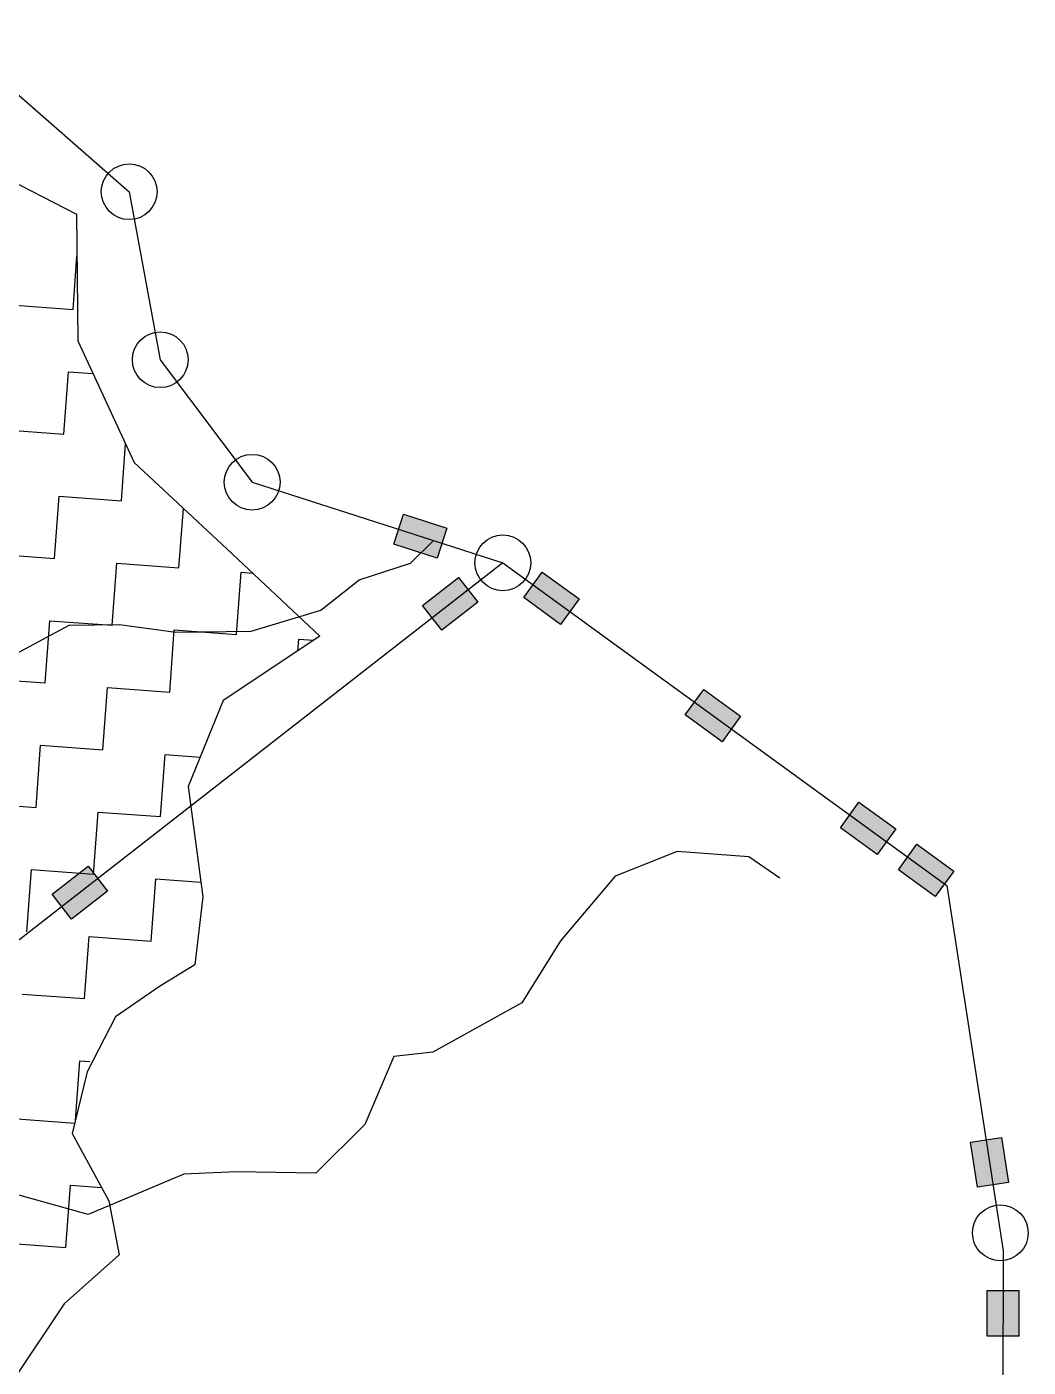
# Model space of a CAD drawing. Header units: metres. Extents: x 317417 to 320594, y 1863773 to 1867597.
# Drawn here: x 320265.5 to 320570.1, y 1865304.7 to 1865712.4 of the extents above; entities that cross this region are included whole.
import ezdxf

# ---------------------------------------------------------------- set-up
doc = ezdxf.new("R2010")
doc.units = ezdxf.units.M
doc.header["$MEASUREMENT"] = 0
for name, color, linetype in [('LINE_WATER', 4, 'Continuous'), ('POLY_HATCH', 12, 'Continuous'), ('POLY_PARCEL', 6, 'Continuous'), ('V_BOUND_LINE', 7, 'Continuous')]:
    doc.layers.add(name, color=color, linetype=linetype)

msp = doc.modelspace()

# ---------------------------------------------------------------- hatches: boundary and pattern name
for points in [[(320390.28, 1865550.77), (320393.21, 1865559.91), (320380.01, 1865564.15), (320377.08, 1865555.02)], [(320402.7, 1865537.38), (320396.8, 1865544.95), (320385.87, 1865536.43), (320391.76, 1865528.86)], [(320427.86, 1865530.68), (320433.5, 1865538.44), (320422.28, 1865546.59), (320416.64, 1865538.83)], [(320477, 1865494.97), (320482.63, 1865502.73), (320471.42, 1865510.88), (320465.78, 1865503.12)], [(320524.18, 1865460.68), (320529.82, 1865468.44), (320518.6, 1865476.59), (320512.96, 1865468.83)], [(320541.83, 1865447.86), (320547.46, 1865455.62), (320536.25, 1865463.77), (320530.61, 1865456.01)], [(320273.17, 1865448.59), (320279.06, 1865441.03), (320290, 1865449.55), (320284.1, 1865457.12)], [(320562.01, 1865374.63), (320552.53, 1865373.17), (320554.64, 1865359.47), (320564.12, 1865360.93)], [(320567.26, 1865328.04), (320557.67, 1865328.04), (320557.66, 1865314.18), (320567.25, 1865314.17)]]:
    msp.add_hatch(color=256).paths.add_polyline_path(points)

# ---------------------------------------------------------------- linework, layer by layer
for points in [[(320380.01, 1865564.15), (320393.21, 1865559.91), (320390.28, 1865550.77), (320377.08, 1865555.02)], [(320385.87, 1865536.43), (320396.8, 1865544.95), (320402.7, 1865537.38), (320391.76, 1865528.86)], [(320422.28, 1865546.59), (320433.5, 1865538.44), (320427.86, 1865530.68), (320416.64, 1865538.83)], [(320471.42, 1865510.88), (320482.63, 1865502.73), (320477, 1865494.97), (320465.78, 1865503.12)], [(320518.6, 1865476.59), (320529.82, 1865468.44), (320524.18, 1865460.68), (320512.96, 1865468.83)], [(320536.25, 1865463.77), (320547.46, 1865455.62), (320541.83, 1865447.86), (320530.61, 1865456.01)], [(320290, 1865449.55), (320279.06, 1865441.03), (320273.17, 1865448.59), (320284.1, 1865457.12)], [(320554.64, 1865359.47), (320552.53, 1865373.17), (320562.01, 1865374.63), (320564.12, 1865360.93)], [(320557.66, 1865314.18), (320557.67, 1865328.04), (320567.26, 1865328.04), (320567.25, 1865314.17)]]:
    msp.add_lwpolyline(points, close=True)
for centre in [(320296.61, 1865662.27), (320306.06, 1865611.17), (320334.02, 1865573.91), (320410.28, 1865549.38), (320561.63, 1865345.59)]:
    msp.add_circle(centre, 8.48)
at = {"layer": 'LINE_WATER'}
for p, q in [((320382.24, 1865549.29), (320389.17, 1865556.17)), ((320366.59, 1865544.26), (320382.24, 1865549.29)), ((320354.87, 1865535.01), (320366.59, 1865544.26)), ((320333.68, 1865528.58), (320354.87, 1865535.01)), ((320256.76, 1865518.9), (320278.33, 1865530.43)), ((320278.33, 1865530.43), (320293.62, 1865530.65)), ((320293.62, 1865530.65), (320310.83, 1865528.32)), ((320310.83, 1865528.32), (320333.68, 1865528.58)), ((320463.36, 1865461.56), (320444.41, 1865454.08)), ((320485.15, 1865459.94), (320463.36, 1865461.56)), ((320494.6, 1865453.45), (320485.15, 1865459.94)), ((320444.41, 1865454.08), (320427.86, 1865434.45)), ((320427.86, 1865434.45), (320416.06, 1865415.54)), ((320416.06, 1865415.54), (320388.96, 1865400.58)), ((320377.07, 1865399.19), (320368.3, 1865378.57)), ((320388.96, 1865400.58), (320377.07, 1865399.19)), ((320368.3, 1865378.57), (320353.35, 1865363.78)), ((320313.22, 1865363.45), (320284.14, 1865351.19)), ((320329.19, 1865364.13), (320313.22, 1865363.45)), ((320353.35, 1865363.78), (320329.19, 1865364.13)), ((320284.14, 1865351.19), (320259.04, 1865358.2))]:
    msp.add_line(p, q, dxfattribs=at)
at = {"layer": 'POLY_HATCH'}
for p, q in [((320237.25, 1865677.64), (320280.6, 1865655.42)), ((320280.6, 1865655.42), (320280.97, 1865616.91)), ((320280.97, 1865616.91), (320298.17, 1865579.92)), ((320298.17, 1865579.92), (320326.28, 1865553.6)), ((320326.28, 1865553.6), (320354.62, 1865527.11)), ((320354.62, 1865527.11), (320325.18, 1865507.49)), ((320325.18, 1865507.49), (320314.5, 1865481.32)), ((320314.5, 1865481.32), (320319.01, 1865447.79)), ((320319.01, 1865447.79), (320316.59, 1865427.11)), ((320316.59, 1865427.11), (320305.81, 1865420.56)), ((320305.81, 1865420.56), (320292.47, 1865411.27)), ((320292.47, 1865411.27), (320283.87, 1865394.57)), ((320283.87, 1865394.57), (320279.24, 1865375.82)), ((320279.24, 1865375.82), (320290.37, 1865355.31)), ((320290.37, 1865355.31), (320293.57, 1865338.91)), ((320293.57, 1865338.91), (320276.87, 1865323.99)), ((320276.87, 1865323.99), (320261.31, 1865300.76))]:
    msp.add_line(p, q, dxfattribs=at)
at = {"layer": 'POLY_HATCH', "linetype": 'Continuous'}
for p, q in [((320279.52, 1865626.42), (320280.72, 1865642.66)), ((320260.59, 1865627.82), (320279.52, 1865626.42)), ((320276.7, 1865588.56), (320278.11, 1865607.49)), ((320278.11, 1865607.49), (320285.61, 1865606.93)), ((320257.78, 1865589.97), (320276.7, 1865588.56)), ((320294.22, 1865568.23), (320295.52, 1865585.62)), ((320273.89, 1865550.71), (320275.3, 1865569.64)), ((320275.3, 1865569.64), (320294.22, 1865568.23)), ((320311.74, 1865547.9), (320313.08, 1865565.96)), ((320254.97, 1865552.12), (320273.89, 1865550.71)), ((320291.41, 1865530.38), (320292.82, 1865549.31)), ((320292.82, 1865549.31), (320311.74, 1865547.9)), ((320329.26, 1865527.57), (320330.67, 1865546.5)), ((320330.67, 1865546.5), (320334.16, 1865546.24)), ((320271.08, 1865512.86), (320272.49, 1865531.79)), ((320272.49, 1865531.79), (320291.41, 1865530.38)), ((320308.93, 1865510.05), (320310.34, 1865528.98)), ((320310.34, 1865528.98), (320329.26, 1865527.57)), ((320347.93, 1865522.66), (320348.19, 1865526.16)), ((320348.19, 1865526.16), (320352.69, 1865525.83)), ((320252.15, 1865514.27), (320271.08, 1865512.86)), ((320288.6, 1865492.53), (320290.01, 1865511.46)), ((320290.01, 1865511.46), (320308.93, 1865510.05)), ((320268.27, 1865475.01), (320269.67, 1865493.94)), ((320269.67, 1865493.94), (320288.6, 1865492.53)), ((320306.12, 1865472.2), (320307.53, 1865491.12)), ((320307.53, 1865491.12), (320318.18, 1865490.33)), ((320249.34, 1865476.42), (320268.27, 1865475.01)), ((320285.79, 1865454.68), (320287.19, 1865473.6)), ((320287.19, 1865473.6), (320306.12, 1865472.2)), ((320265.46, 1865437.16), (320266.86, 1865456.08)), ((320266.86, 1865456.08), (320285.79, 1865454.68)), ((320303.31, 1865434.35), (320304.71, 1865453.27)), ((320304.71, 1865453.27), (320318.41, 1865452.26)), ((320282.98, 1865416.83), (320284.38, 1865435.75)), ((320284.38, 1865435.75), (320303.31, 1865434.35)), ((320264.05, 1865418.23), (320282.98, 1865416.83)), ((320280.23, 1865379.8), (320281.57, 1865397.9)), ((320281.57, 1865397.9), (320284.64, 1865397.67)), ((320261.24, 1865380.38), (320280.03, 1865378.99)), ((320277.35, 1865341.12), (320278.76, 1865360.05)), ((320278.76, 1865360.05), (320288.18, 1865359.35)), ((320258.43, 1865342.53), (320277.35, 1865341.12))]:
    msp.add_line(p, q, dxfattribs=at)
at = {"layer": 'POLY_PARCEL'}
msp.add_line((320410.28, 1865549.38), (320244.95, 1865420.52), dxfattribs=at)
at = {"layer": 'V_BOUND_LINE'}
for p, q in [((320239.16, 1865712.43), (320296.61, 1865662.27)), ((320296.61, 1865662.27), (320306.06, 1865611.17)), ((320306.06, 1865611.17), (320334.02, 1865573.91)), ((320334.02, 1865573.91), (320389.17, 1865556.17)), ((320389.17, 1865556.17), (320410.28, 1865549.38)), ((320410.28, 1865549.38), (320545.35, 1865451.22)), ((320545.35, 1865451.22), (320562.47, 1865340.15)), ((320562.47, 1865340.15), (320562.37, 1865202.21))]:
    msp.add_line(p, q, dxfattribs=at)

doc.saveas('drawing.dxf')
